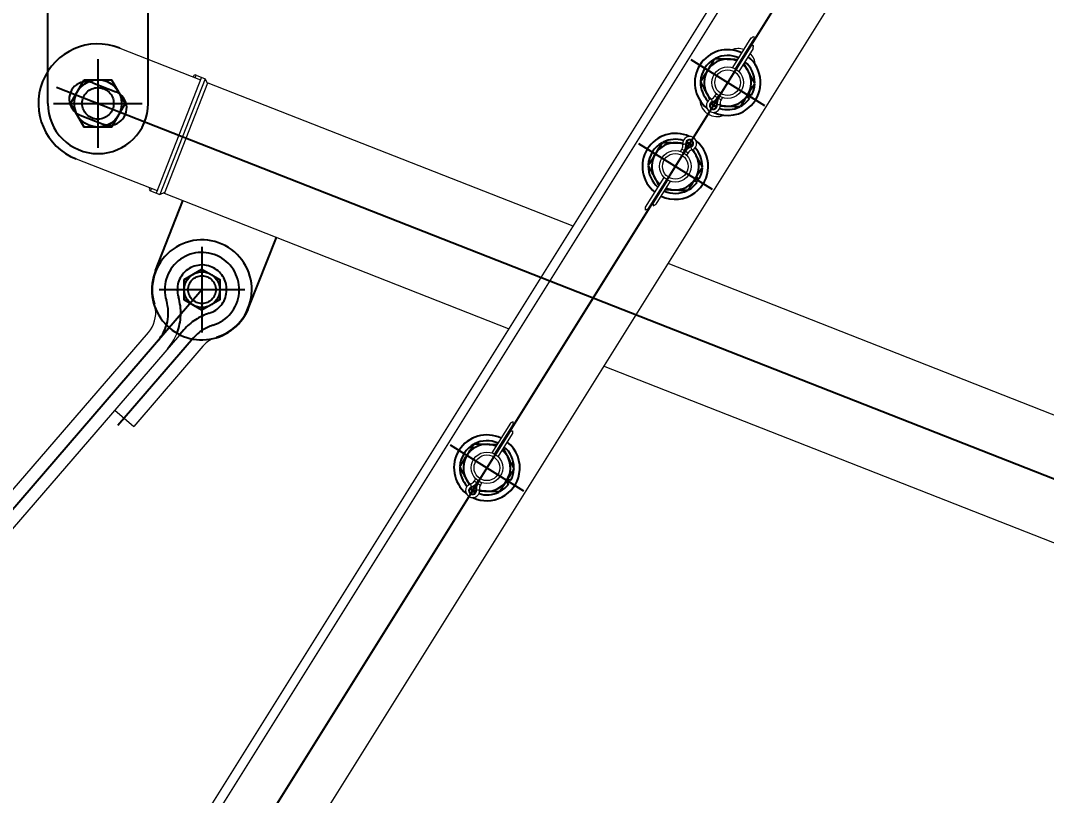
# Model space of a CAD drawing. Header units: millimetres. Extents: x -37020 to 35906, y -101 to 52234.
# Drawn here: x -37.295 to -36.776, y 251.171 to 251.563 of the extents above; entities that cross this region are included whole.
import ezdxf

# ---------------------------------------------------------------- set-up
doc = ezdxf.new("R2010")
doc.units = ezdxf.units.MM
doc.header["$PDMODE"] = 35
doc.header["$PDSIZE"] = 1
doc.linetypes.add('CENTER', pattern=[50.800000000000004, 31.75, -6.35, 6.35, -6.35])
doc.linetypes.add('HIDDEN', pattern=[9.524999999999999, 6.35, -3.175])
for name, color, linetype in [('Catenaria', 2, 'Continuous'), ('GE-Cotas', 1, 'Continuous'), ('Layer1', 1, 'Continuous')]:
    doc.layers.add(name, color=color, linetype=linetype)
doc.styles.add('Romans', font='romans.shx', dxfattribs={"width": 0.8})
doc.dimstyles.new('COTAS GENERAL', dxfattribs={"dimscale": 0.1, "dimtxt": 2.5, "dimasz": 2.5, "dimexe": 1, "dimexo": 1, "dimgap": 1.25, "dimtad": 1, "dimzin": 1, "dimdsep": 46, "dimtxsty": 'Romans', "dimcen": 1, "dimclrd": 2, "dimclre": 1, "dimclrt": 3, "dimaunit": 1, "dimadec": 3, "dimazin": 0, "dimtfac": 1, "dimtix": 1, "dimtmove": 0, "dimatfit": 0, "dimfxl": 1, "dimtolj": 1, "dimarcsym": 0})

# ---------------------------------------------------------------- blocks, each defined once
blk = doc.blocks.new('*D358')
at = {"layer": 'Defpoints', "color": 0, "transparency": 16777216}
for p in [(-34.5311362467417, 253.1148767696768), (-34.99814857321954, 253.0263477594531), (-37.06261566739906, 245.34129815975)]:
    blk.add_point(p, dxfattribs=at)
at = {"layer": 'GE-Cotas', "color": 1, "lineweight": -2, "transparency": 16777216}
for p, q in [((-34.79814857321954, 253.0263477594531), (-34.73113624674171, 253.1148767696768)), ((-34.73113624674171, 253.1148767696768), (-33.9966124372179, 253.1148767696768)), ((-34.94814857321954, 253.0263477594531), (-34.79814857321954, 253.0263477594531))]:
    blk.add_line(p, q, dxfattribs=at)
at = {"layer": 'GE-Cotas', "color": 3, "linetype": 'Continuous', "transparency": 16777216, "insert": (-34.2326243419798, 253.2398767696768), "char_height": 0.125, "attachment_point": 5, "style": 'Romans'}
blk.add_mtext('\\A1;+7685', dxfattribs=at)
blk = doc.blocks.new('*D359')
at = {"layer": 'Defpoints', "color": 0, "transparency": 16777216}
for p in [(-34.46475777872951, 253.3557098352121), (-34.93870231583992, 253.2619182775199), (-37.06261566739906, 245.34129815975)]:
    blk.add_point(p, dxfattribs=at)
at = {"layer": 'GE-Cotas', "color": 1, "lineweight": -2, "transparency": 16777216}
for p, q in [((-34.73870231583992, 253.2619182775199), (-34.66475777872952, 253.3557098352121)), ((-34.66475777872952, 253.3557098352121), (-33.95940063587238, 253.3557098352121)), ((-34.88870231583992, 253.2619182775199), (-34.73870231583992, 253.2619182775199))]:
    blk.add_line(p, q, dxfattribs=at)
at = {"layer": 'GE-Cotas', "color": 3, "linetype": 'Continuous', "transparency": 16777216, "insert": (-34.18082920730095, 253.4807098352121), "char_height": 0.125, "attachment_point": 5, "style": 'Romans'}
blk.add_mtext('\\A1;+7921', dxfattribs=at)
blk = doc.blocks.new('*D360')
at = {"layer": 'Defpoints', "color": 0, "transparency": 16777216}
for p in [(-34.50369952900353, 251.6369037061344), (-35.16928451897255, 251.6090691595928), (-37.06261566739906, 245.34129815975)]:
    blk.add_point(p, dxfattribs=at)
at = {"layer": 'GE-Cotas', "color": 1, "lineweight": -2, "transparency": 16777216}
for p, q in [((-34.90369952900354, 251.6090691595928), (-34.70369952900354, 251.6369037061344)), ((-34.70369952900354, 251.6369037061344), (-33.96917571947973, 251.6369037061344)), ((-35.11928451897255, 251.6090691595928), (-34.90369952900354, 251.6090691595928))]:
    blk.add_line(p, q, dxfattribs=at)
at = {"layer": 'GE-Cotas', "color": 3, "linetype": 'Continuous', "transparency": 16777216, "insert": (-34.20518762424163, 251.7619037061344), "char_height": 0.125, "attachment_point": 5, "style": 'Romans'}
blk.add_mtext('\\A1;+6268', dxfattribs=at)
blk = doc.blocks.new('*D362')
at = {"layer": 'Defpoints', "color": 0, "transparency": 16777216}
for p in [(-34.24453983195107, 254.1249256218012), (-34.71506167523904, 253.9449280346917), (-37.06261566739906, 245.34129815975)]:
    blk.add_point(p, dxfattribs=at)
at = {"layer": 'GE-Cotas', "color": 1, "lineweight": -2, "transparency": 16777216}
for p, q in [((-34.51506167523904, 253.9449280346917), (-34.44453983195108, 254.1249256218012)), ((-34.44453983195108, 254.1249256218012), (-33.70584935576059, 254.1249256218012)), ((-34.66506167523904, 253.9449280346917), (-34.51506167523904, 253.9449280346917))]:
    blk.add_line(p, q, dxfattribs=at)
at = {"layer": 'GE-Cotas', "color": 3, "linetype": 'Continuous', "transparency": 16777216, "insert": (-33.94394459385583, 254.2499256218012), "char_height": 0.125, "attachment_point": 5, "style": 'Romans'}
blk.add_mtext('\\A1;+8604', dxfattribs=at)
blk = doc.blocks.new('p in 2200')
at = {"layer": 'Layer1', "linetype": 'Continuous', "lineweight": 15}
for p, q in [((-30.68605000017834, 250.2295369541925), (-31.10998541156488, 249.5510984772677)), ((-30.68202177175255, 250.2270198377068), (-31.10595718313908, 249.5485813607815)), ((-30.64296915820415, 250.2026170563886), (-31.06690456959069, 249.5241785794633)), ((-30.78692972447908, 250.0187485078108), (-30.77752911661293, 250.0337926251727)), ((-30.78555591107471, 250.0181361727018), (-30.7760482910283, 250.0333515453512)), ((-30.7852476237079, 250.0179531096391), (-30.77596988401848, 250.0328005968153)), ((-31.09726035967907, 250.0286756558107), (-31.05630716638899, 250.0125872761741)), ((-30.78524423070013, 250.0179509894524), (-30.77808617236298, 250.0294062773696)), ((-30.78494455042284, 250.0177541521675), (-30.77755660383247, 250.0295773381945)), ((-30.77651102060128, 250.0284397250057), (-30.78379194711471, 250.0167878069028)), ((-31.05581354564976, 250.0138437946043), (-31.07884918013025, 249.9552062678481)), ((-31.05395203686413, 250.0131125046209), (-31.07698767134417, 249.9544749778647)), ((-31.0599022082136, 250.0143756201787), (-31.06003018396069, 250.0140498561409)), ((-31.05909942956788, 250.0136842111492), (-31.05860580882864, 250.0149407295798)), ((-31.05860580882864, 250.0149407295798), (-31.05395203686413, 250.0131125046209)), ((-31.05395203686413, 250.0131125046209), (-31.05282181806143, 250.0105197058515)), ((-31.07463254181931, 249.9550002063115), (-31.05258414881683, 250.0111246962069)), ((-31.05258414881683, 250.0111246962069), (-30.86787201494218, 249.9385609058263)), ((-30.79591988472595, 250.0043612439458), (-30.79517860901416, 250.0055475330632)), ((-30.79591988472595, 250.0043612439458), (-30.7946566763697, 250.0035719037591)), ((-30.7946566763697, 250.0035719037591), (-30.79402600570603, 250.0045811877985)), ((-30.7946566763697, 250.0035719037591), (-30.7943526925481, 250.0033819535851)), ((-30.7943526925481, 250.0033819535851), (-30.79372633332542, 250.0043843378766)), ((-30.79434929953987, 250.0033798333984), (-30.79372294031765, 250.0043822176899)), ((-30.79404531571782, 250.0031898832248), (-30.79434929953987, 250.0033798333984)), ((-30.79404531571782, 250.0031898832248), (-30.79341464505416, 250.0041991672642)), ((-30.79278210736157, 250.0024005430377), (-30.79404531571782, 250.0031898832248)), ((-30.79204083164979, 250.0035868321547), (-30.79278210736157, 250.0024005430377)), ((-30.81342569005966, 249.9763460992121), (-30.81268441434787, 249.9775323883291)), ((-30.81142120599162, 249.9767430481424), (-30.81268441434787, 249.9775323883291)), ((-30.81142120599162, 249.9767430481424), (-30.81205187665529, 249.9757337641026)), ((-30.81111722216957, 249.9765530979684), (-30.81174358534037, 249.9755507073587)), ((-30.8111138291618, 249.9765509777817), (-30.81174019233214, 249.9755485871719)), ((-30.81080984533975, 249.9763610276081), (-30.81144051600342, 249.9753517435683)), ((-30.81111722216957, 249.9765530979684), (-30.81142120599162, 249.9767430481424)), ((-30.8111138291618, 249.9765509777817), (-30.81080984533975, 249.9763610276081)), ((-30.81080984533975, 249.9763610276081), (-30.8095466369835, 249.975571687421)), ((-30.8095466369835, 249.975571687421), (-30.81028791269529, 249.9743853983041)), ((-31.11930875268155, 249.9725511659157), (-31.07835555939101, 249.9564627862787)), ((-30.83107518246089, 249.9481010071022), (-30.82167457459474, 249.963145124464)), ((-30.82052197128661, 249.9621787791998), (-30.83002959528159, 249.9469634002316)), ((-30.82022229495789, 249.9619819355962), (-30.82950003069919, 249.9471344547382)), ((-30.82021890194966, 249.9619798154094), (-30.82737696028681, 249.9505245274922)), ((-30.81991061063474, 249.961796758665), (-30.82729855722511, 249.9499735726381)), ((-30.81853679723037, 249.961184423556), (-30.82581772769237, 249.9495324991348)), ((-31.08207857696317, 249.9579253662455), (-31.08220655271026, 249.9575996022081)), ((-31.08164144330914, 249.9563032028236), (-31.0811478225699, 249.9575597212538)), ((-31.08164144330914, 249.9563032028236), (-31.07698767134417, 249.9544749778647)), ((-31.07698767134417, 249.9544749778647), (-31.07439487257471, 249.9556051966669)), ((-30.90037589060768, 249.8865438312714), (-31.07463254181931, 249.9550002063115)), ((-30.8197762405328, 249.9196665775589), (-30.29180482497469, 249.7122540685809)), ((-31.30773607175189, 249.6237770366851), (-31.08267200704069, 249.8846794554947)), ((-31.06705693991654, 249.8833378605886), (-31.28982988870604, 249.6250913863723)), ((-31.05514941913253, 249.8776983390989), (-31.09017761305932, 249.837092387484)), ((-30.31385317818086, 249.6561295630517), (-30.8522801161983, 249.867649503004)), ((-31.09979401792117, 249.845387853567), (-31.09017761305932, 249.837092387484)), ((-30.89941054912407, 249.8387415602769), (-30.90881115698977, 249.8236974429146)), ((-30.9074373435854, 249.8230851078056), (-30.89792971959088, 249.8383004867732)), ((-30.90712905227048, 249.8229020510616), (-30.89785131652917, 249.8377495319196)), ((-30.9071256592627, 249.8228999308749), (-30.89996760092555, 249.8343552187921)), ((-30.90682598293353, 249.8227030872713), (-30.89943803634316, 249.8345262732987)), ((-30.9056733796254, 249.8217367420066), (-30.89839244916385, 249.8333886664281)), ((-30.9170600415253, 249.810496468167), (-30.91780131723709, 249.8093101790496)), ((-30.91653810888084, 249.8085208388629), (-30.91780131723709, 249.8093101790496)), ((-30.91653810888084, 249.8085208388629), (-30.91590743821718, 249.8095301229023)), ((-30.91623412505879, 249.8083308886889), (-30.915607761888, 249.8093332792987)), ((-30.91623073205056, 249.8083287685022), (-30.91560436888022, 249.8093311591124)), ((-30.91592674822897, 249.8081388183286), (-30.9152960775653, 249.809148102368)), ((-30.91623412505879, 249.8083308886889), (-30.91653810888084, 249.8085208388629)), ((-30.91623073205056, 249.8083287685022), (-30.91592674822897, 249.8081388183286)), ((-30.91592674822897, 249.8081388183286), (-30.91466353987272, 249.8073494781415)), ((-30.91466353987272, 249.8073494781415), (-30.91392226416093, 249.8085357672589))]:
    blk.add_line(p, q, dxfattribs=at)
at = {"layer": 'Layer1', "linetype": 'CENTER'}
for p, q in [((-31.09146988383765, 249.5278912779822), (-30.65310217414145, 250.2294262602258)), ((-31.10828455618031, 250.0230672777707), (-31.10828455618031, 249.9781595439558)), ((-30.80806838133032, 250.0227796771087), (-30.77090217877623, 249.9995556562057)), ((-31.12918359726456, 250.0088235400244), (-29.37228456407121, 249.3186307255582)), ((-31.13073842308751, 250.000613410863), (-31.08583068927265, 250.000613410863)), ((-30.83456434454212, 249.9803772723007), (-30.79739814198803, 249.9571532513978)), ((-31.05561324630281, 249.9279741821105), (-31.05561324630281, 249.8846765741591)), ((-31.31688864944391, 249.6034454637324), (-31.05561324630281, 249.9063253781346)), ((-31.07726205027876, 249.9063253781346), (-31.03396444232732, 249.9063253781346)), ((-31.05995762159938, 249.881846072099), (-31.09824738843673, 249.83745918769)), ((-30.92994981210387, 249.8277286149928), (-30.89278360955024, 249.8045045940898))]:
    blk.add_line(p, q, dxfattribs=at)
at = {"layer": 'Layer1'}
for p, q in [((-31.1336845561803, 250.0168572558514), (-31.1336845561803, 250.0585131476855)), ((-31.08288455618032, 250.0230281503127), (-31.08288455618032, 250.0585131476855)), ((-30.77987964351342, 250.0040598719338), (-30.77846979078441, 250.0030166288106)), ((-30.77888599846193, 250.0056500364194), (-30.77733030689279, 250.0048401842277)), ((-30.79677457872305, 249.9995023504461), (-30.79509854936106, 249.9994438311209)), ((-30.806375609094, 249.9616574633351), (-30.80496575241642, 249.9606142265302)), ((-30.80538196404251, 249.9632476278202), (-30.80382626852526, 249.9624377819473)), ((-31.07910814988719, 249.9159850626824), (-31.06523192245032, 249.951307191895)), ((-31.03182582672508, 249.8974102971015), (-31.01794959928822, 249.932732426314)), ((-30.90176107602412, 249.809008807038), (-30.90035121934699, 249.8079655702331)), ((-30.90076743097262, 249.8105989715231), (-30.89921173545537, 249.8097891256498))]:
    blk.add_line(p, q, dxfattribs=at)
at = {"layer": 'Layer1', "linetype": 'HIDDEN'}
for p, q in [((-31.08288455618032, 250.000613410863), (-31.08288455618032, 250.0230281503127)), ((-31.1336845561803, 250.000613410863), (-31.1336845561803, 250.0168572558514)), ((-31.11090238485332, 250.0110427911436), (-31.0992679517006, 250.0064722369966)), ((-31.11730116065957, 249.9947545847299), (-31.10566672750684, 249.9901840305824)), ((-31.06476582399483, 249.8859938051819), (-31.06687127084325, 249.8835530949059))]:
    blk.add_line(p, q, dxfattribs=at)
at = {"layer": 'Layer1', "linetype": 'Continuous', "lineweight": 15, "flags": 128}
for points in [[(-30.77752911661293, 250.0337926251727), (-30.77747258843038, 250.033822807607), (-30.77730495765019, 250.0339123090843), (-30.77703201450214, 250.0340580355705), (-30.7766631740331, 250.0342549761417), (-30.77621118864664, 250.0344963044936)], [(-30.77621118864664, 250.0344963044936), (-30.77616067225773, 250.0341413241781), (-30.77610597369659, 250.033756934582), (-30.7760482910283, 250.0333515453512)], [(-30.7760482910283, 250.0333515453512), (-30.77603677504595, 250.0332706560584), (-30.77602522428771, 250.0331894814676), (-30.77601398964481, 250.0331105602304), (-30.77600343305704, 250.0330363324724), (-30.77599386748926, 250.032969137434), (-30.7759855995626, 250.0329110468242), (-30.77597888848896, 250.0328638743021), (-30.77597394132255, 250.032829084656), (-30.77597090664204, 250.0328077722811), (-30.77596988401848, 250.0328005968153)], [(-30.77755660383247, 250.0295773381945), (-30.77763436281776, 250.029552216522), (-30.77771237767939, 250.0295270263132), (-30.77778824445733, 250.0295025145128), (-30.77785957973111, 250.0294794760407), (-30.77792417539678, 250.0294586045133), (-30.77798001131151, 250.0294405704294), (-30.77802535163465, 250.02942592323), (-30.77805878116015, 250.0294151315729), (-30.77807926691213, 250.0294085163959), (-30.77808617236298, 250.0294062773696)], [(-30.77645629941145, 250.0299327435259), (-30.77679749853252, 250.0298225342276), (-30.77716696388444, 250.0297031916611), (-30.77755660383247, 250.0295773381945)], [(-30.77651102060128, 250.0284397250057), (-30.77650867313315, 250.028503763308), (-30.77650171423585, 250.0286936637203), (-30.77649037706243, 250.0290028773338), (-30.77647506654495, 250.0294207103652), (-30.77645629941145, 250.0299327435259)], [(-30.7977709922182, 250.0029339869934), (-30.7977388771904, 250.0028306848658), (-30.79764630671281, 250.0025328363813), (-30.79750409271475, 250.0020752938162), (-30.79732886941002, 250.001511570927)], [(-30.79732886941002, 250.001511570927), (-30.797309313781, 250.001448658511), (-30.79728986401216, 250.0013860933823), (-30.79727146968054, 250.0013269112883), (-30.79725501874674, 250.0012739864773), (-30.79724131384802, 250.0012298938863), (-30.79723102016379, 250.0011967711357), (-30.79722463855279, 250.0011762314607), (-30.79722247395677, 250.0011692736816)], [(-30.79472571827301, 249.9998849415633), (-30.79479083620191, 249.9998749390583), (-30.79485559558481, 249.9998649936474), (-30.79491685164231, 249.9998555826405), (-30.79497163176239, 249.9998471679323), (-30.79501726975269, 249.9998401568937), (-30.79505155273756, 249.9998348887379), (-30.79507281118941, 249.999831620491), (-30.79508001369669, 249.999830515927)], [(-30.79325344529917, 250.0001111103774), (-30.79336037093782, 250.0000946905015), (-30.79366865560888, 250.0000473241139), (-30.79414223465602, 249.9999745717496), (-30.79472571827301, 249.9998849415633)], [(-30.81074080343643, 249.9800479898035), (-30.81132429100199, 249.979958353299), (-30.81179787004913, 249.9798856009347), (-30.81210615077163, 249.9798382408657), (-30.81221308035884, 249.9798218146711)], [(-30.81038650801275, 249.9801024154399), (-30.81039371052003, 249.9801013108763), (-30.81041496897188, 249.9800980426289), (-30.81044924800864, 249.9800927807914), (-30.81049488994751, 249.9800857634345), (-30.81054966611902, 249.9800773550446), (-30.81061092612509, 249.9800679377194), (-30.81067568550799, 249.9800579923085), (-30.81074080343643, 249.9800479898035)], [(-30.80824404775268, 249.9787636576857), (-30.80824188315665, 249.9787566999061), (-30.80823550154611, 249.9787361602311), (-30.80822520391331, 249.9787030437992), (-30.80821150296316, 249.9786589448895), (-30.80819504808079, 249.9786060263973), (-30.80817665769729, 249.978546837985), (-30.80815720792845, 249.9784842728559), (-30.80813765229942, 249.9784213604398)], [(-30.80813765229942, 249.9784213604398), (-30.80796243294327, 249.9778576312324), (-30.80782021894521, 249.9774000886673), (-30.80772764451905, 249.9771022465011), (-30.80769553343936, 249.9769989380552)], [(-30.82737696028681, 249.9505245274922), (-30.82737594161136, 249.9505173457082), (-30.82737290693041, 249.9504960333333), (-30.82736795581633, 249.9504612500054), (-30.82736124474269, 249.9504140774834), (-30.82735297681603, 249.9503559868735), (-30.82734341519637, 249.9502887855164), (-30.82733285466048, 249.9502145640772), (-30.8273216239657, 249.9501356365213), (-30.82731006925934, 249.9500544682496), (-30.82729855722511, 249.9499735726381)], [(-30.82729855722511, 249.9499735726381), (-30.8272408706087, 249.9495681897256), (-30.82718617204711, 249.9491838001295), (-30.82713565565865, 249.9488288198145)], [(-30.82713565565865, 249.9488288198145), (-30.82668367027173, 249.9490701481659), (-30.82631483217193, 249.9492670814315), (-30.8260418866551, 249.9494128152232), (-30.82587425587491, 249.9495023167005), (-30.82581772769237, 249.9495324991348)], [(-30.83112990365072, 249.9466079885819), (-30.83111113651722, 249.9471200217426), (-30.83109582047183, 249.9475378601055), (-30.83108448882632, 249.9478470683875), (-30.83107752992902, 249.9480369687999), (-30.83107518246089, 249.9481010071022)], [(-30.83002959528159, 249.9469634002316), (-30.83041923917773, 249.9468375404471), (-30.83078870452965, 249.9467181978802), (-30.83112990365072, 249.9466079885819)], [(-30.82950003069919, 249.9471344547382), (-30.82950693220147, 249.9471322220306), (-30.82952741795344, 249.9471256068532), (-30.82956085142752, 249.9471148088778), (-30.8296061917502, 249.9471001616784), (-30.82966202766539, 249.9470821275945), (-30.82972661938294, 249.9470612623854), (-30.82979795860484, 249.947038217595), (-30.82987381748654, 249.9470137184316), (-30.82995184024395, 249.9469885155858), (-30.83002959528159, 249.9469634002316)], [(-30.89943803634316, 249.8345262732987), (-30.89904839244701, 249.8346521330832), (-30.89867892709509, 249.8347714756501), (-30.89833772797402, 249.8348816849484)], [(-30.89809262115733, 249.8394452395973), (-30.89854460654425, 249.8392039112454), (-30.89891344306471, 249.839006976993), (-30.89918639016088, 249.8388612441881), (-30.89935402094108, 249.8387717427113), (-30.89941054912407, 249.8387415602769)], [(-30.89833772797402, 249.8348816849484), (-30.89835649510752, 249.8343696517872), (-30.89837180957312, 249.8339518124376), (-30.89838314279842, 249.8336426051428), (-30.89839010169572, 249.8334527047304), (-30.89839244916385, 249.8333886664281)], [(-30.89792971959088, 249.8383004867732), (-30.89798740620728, 249.8387058696858), (-30.89804210476888, 249.8390902592818), (-30.89809262115733, 249.8394452395973)], [(-30.89785131652917, 249.8377495319196), (-30.89785233520462, 249.8377567137036), (-30.89785536988558, 249.8377780260784), (-30.89786032099965, 249.8378128094064), (-30.89786703207329, 249.8378599819284), (-30.89787529999995, 249.8379180725383), (-30.89788486161962, 249.8379852738949), (-30.8978954221555, 249.8380594953341), (-30.8979066567984, 249.8381384165718), (-30.89791820755664, 249.8382195911622), (-30.89792971959088, 249.8383004867732)], [(-30.89996760092555, 249.8343552187921), (-30.89996069942327, 249.8343574514997), (-30.8999402136713, 249.8343640666767), (-30.89990678019723, 249.8343748646521), (-30.89986143987454, 249.8343895118519), (-30.89980560395935, 249.8344075459358), (-30.8997410122418, 249.8344284111449), (-30.8996696730199, 249.8344514559353), (-30.89959381019008, 249.8344759614174), (-30.89951579138079, 249.834501157944), (-30.89943803634316, 249.8345262732987)], [(-30.91921030192071, 249.8064605060312), (-30.91938552127732, 249.8070242352382), (-30.91952773527538, 249.8074817778038), (-30.91962030970154, 249.8077796199695), (-30.91965242078123, 249.8078829284159)], [(-30.91910390646746, 249.8061182087854), (-30.91910607106348, 249.8061251665649), (-30.91911245267448, 249.8061457062399), (-30.91912275030683, 249.8061788226719), (-30.91913645125743, 249.8062229215811), (-30.9191529061398, 249.8062758400738), (-30.91917129652285, 249.806335028486), (-30.91919074629169, 249.8063975936152), (-30.91921030192071, 249.8064605060312)], [(-30.91696144620738, 249.8047794510312), (-30.9169542437001, 249.8047805555948), (-30.91693298524871, 249.8047838238417), (-30.9168987062115, 249.8047890856792), (-30.91685306427308, 249.8047961030361), (-30.91679828810157, 249.804804511426), (-30.9167370280955, 249.8048139287511), (-30.9166722687126, 249.8048238741621), (-30.91660715078416, 249.8048338766671)], [(-30.91660715078416, 249.8048338766671), (-30.9160236632186, 249.804923513172), (-30.91555008417146, 249.8049962655363), (-30.91524180344851, 249.8050436256053), (-30.91513487386175, 249.8050600517999)]]:
    blk.add_lwpolyline(points, dxfattribs=at)
at = {"layer": 'Layer1'}
for points in [[(-31.11521276406285, 250.0126134189649), (-31.10135634822183, 250.0126134188776), (-31.09442814037703, 250.0006134107102), (-31.10135634837326, 249.9886134026305), (-31.11521276421382, 249.9886134027178), (-31.12214097205862, 250.0006134108848)], [(-31.06461324630283, 249.9115215305573), (-31.05561324630281, 249.9167176829801), (-31.0466132463028, 249.9115215305573), (-31.0466132463028, 249.9011292257119), (-31.05561324630281, 249.8959330732891), (-31.06461324630283, 249.9011292257119)]]:
    blk.add_lwpolyline(points, close=True, dxfattribs=at)
at = {"layer": 'Layer1', "flags": 128}
for points in [[(-30.79643020889336, 250.0014889319918), (-30.79579799781897, 250.0010652065875), (-30.7951400128548, 250.0006827280294)], [(-30.7970226757464, 249.9997235339669), (-30.79808456661141, 250.0004984252587), (-30.79810568323666, 250.0005154860387)], [(-30.79528046067281, 249.998750091046), (-30.79626047874382, 249.9992564501199), (-30.79640022486348, 249.9993370258739)], [(-30.81018606103709, 249.9811828403212), (-30.81016147393831, 249.9811713334593), (-30.80905341752151, 249.9805883583749)], [(-30.8103265088551, 249.9792502033374), (-30.8096685278386, 249.978867718461), (-30.80903631281609, 249.978443999375)], [(-30.80838397606141, 249.9801697286429), (-30.80824556263934, 249.9800763065282), (-30.80736083847279, 249.9794174453286)], [(-30.91998711574735, 249.8054644211424), (-30.91996599517398, 249.8054473666807), (-30.9189562806767, 249.8047070116267)], [(-30.91831164140405, 249.8064378670956), (-30.91767942638154, 249.80601414801), (-30.91702144536549, 249.8056316631332)], [(-30.91828655494584, 249.8042888368236), (-30.91814191125451, 249.8042053852236), (-30.9171618931835, 249.8036990261498)]]:
    blk.add_lwpolyline(points, dxfattribs=at)
at = {"layer": 'Layer1', "linetype": 'Continuous', "lineweight": 15}
for centre, radius in [((-30.7894852800535, 250.0111676666574), 0.007999999999999998), ((-30.7894852800535, 250.0111676666574), 0.006500000000000113), ((-30.8159812432653, 249.9687652618495), 0.007999999999999998), ((-30.8159812432653, 249.9687652618495), 0.006500000000000056), ((-30.91136671082705, 249.8161166045411), 0.007999999999999998), ((-30.91136671082705, 249.8161166045411), 0.006500000000000056)]:
    blk.add_circle(centre, radius, dxfattribs=at)
at = {"layer": 'Layer1'}
for centre, radius in [((-31.10828455618031, 250.000613410863), 0.01200000812360569), ((-31.05561324630281, 249.9063253781346), 0.00899999999999995)]:
    blk.add_circle(centre, radius, dxfattribs=at)
at = {"layer": 'Layer1', "linetype": 'HIDDEN'}
for centre, radius in [((-31.10828455618031, 250.000613410863), 0.008), ((-31.10828455618031, 250.000613410863), 0.008), ((-31.05561324630281, 249.9063253781346), 0.007)]:
    blk.add_circle(centre, radius, dxfattribs=at)
at = {"layer": 'Layer1'}
for centre, radius, start, end in [((-31.10828455618031, 250.000613410863), 0.0301500000000002, 68.55271801629145, 248.5527180162914), ((-30.7894852800535, 250.0111676666574), 0.0166624, 64.37460304390062, 231.0124514809064), ((-30.7894852800535, 250.0111676666574), 0.01370329999999999, 119.0287273053028, 177.4600682381818), ((-30.7894852800535, 250.0111676666574), 0.01191260000000003, 87.99999999631915, 147.9999999873723), ((-30.7894852800535, 250.0111676666574), 0.01370329999999999, 65.75884986324002, 116.502425524196), ((-30.7894852800535, 250.0111676666574), 0.01191260000000003, 66.93406529905026, 87.99999999631915), ((-30.7894852800535, 250.0111676666574), 0.0166624, 315.7643878232868, 51.62539695794121), ((-30.7894852800535, 250.0111676666574), 0.01191259999999997, 147.9999999873723, 207.9999999923684), ((-30.7894852800535, 250.0111676666574), 0.01191260000000003, 27.99999999236845, 49.06593469625791), ((-30.7894852800535, 250.0111676666574), 0.01370330000000002, 359.5776875473278, 50.24115012861587), ((-30.7894852800535, 250.0111676666574), 0.01191260000000011, 327.9999999873723, 27.99999999236845), ((-31.11410177275667, 250.0028986879369), 0.00875, 99.97289104678123, 232.1881049712176), ((-30.7894852800535, 250.0111676666574), 0.01370329999999999, 178.93082655686, 223.2437310669124), ((-30.7894852800535, 250.0111676666574), 0.0137033000000001, 332.4999999919048, 356.8653163453709), ((-31.10246733960395, 249.9983281337895), 0.00875, 279.9728910467812, 52.14062671148874), ((-30.7894852800535, 250.0111676666574), 0.01191259999999997, 207.9999999923684, 224.2902274302104), ((-30.7894852800535, 250.0111676666574), 0.01191260000000011, 267.9999999963192, 327.9999999873723), ((-30.7894852800535, 250.0111676666574), 0.01370330000000003, 299.4861791779561, 323.5000000061342), ((-30.7894852800535, 250.0111676666574), 0.01666240000000001, 244.9875485292248, 315.7643878232868), ((-30.7894852800535, 250.0111676666574), 0.01370330000000003, 252.7562689081029, 296.2878240365774), ((-30.7894852800535, 250.0111676666574), 0.01191260000000003, 251.7097725906731, 267.9999999963192), ((-30.8159812432653, 249.9687652618495), 0.0166624, 64.98754852922477, 231.6253969579412), ((-30.8159812432653, 249.9687652618495), 0.01370330000000002, 119.0287273053028, 177.4600682381818), ((-30.8159812432653, 249.9687652618495), 0.01191259999999997, 87.99999999631915, 147.9999999873723), ((-30.8159812432653, 249.9687652618495), 0.0137033, 72.75626890810292, 116.502425524196), ((-30.8159812432653, 249.9687652618495), 0.01191259999999998, 71.70977259067314, 87.99999999631915), ((-30.8159812432653, 249.9687652618495), 0.01666240000000007, 306.5963314337461, 51.01245148089688), ((-30.8159812432653, 249.9687652618495), 0.01191259999999997, 147.9999999873723, 207.9999999923684), ((-30.8159812432653, 249.9687652618495), 0.01191260000000002, 27.99999999236845, 44.29022743021036), ((-30.8159812432653, 249.9687652618495), 0.01370330000000005, 359.5776875473278, 43.24373106691244), ((-30.8159812432653, 249.9687652618495), 0.01191260000000011, 327.9999999873723, 27.99999999236845), ((-30.8159812432653, 249.9687652618495), 0.0137033, 178.93082655686, 230.2411501286159), ((-30.8159812432653, 249.9687652618495), 0.01370330000000006, 332.4999999919048, 356.8653163453709), ((-30.8159812432653, 249.9687652618495), 0.01191259999999999, 207.9999999923684, 229.0659346962579), ((-30.8159812432653, 249.9687652618495), 0.01191260000000011, 267.9999999963192, 327.9999999873723), ((-30.8159812432653, 249.9687652618495), 0.01370330000000008, 299.4861791779561, 323.5000000061342), ((-30.8159812432653, 249.9687652618495), 0.01666240000000007, 244.3746030439006, 306.5963314337461), ((-30.8159812432653, 249.9687652618495), 0.01370330000000004, 245.75884986324, 296.2878240365774), ((-30.8159812432653, 249.9687652618495), 0.01191260000000003, 246.9340652990502, 267.9999999963192), ((-31.05561324630281, 249.9063253781346), 0.02540314941104824, 157.6504968574669, 339.4549391673429), ((-30.91136671082705, 249.8161166045411), 0.0166624, 64.37460304390062, 231.0124514809064), ((-30.91136671082705, 249.8161166045411), 0.0137033, 65.75884986324002, 117.0691734384819), ((-30.91136671082705, 249.8161166045411), 0.01370330000000002, 118.5399317752645, 176.9712726937778), ((-30.91136671082705, 249.8161166045411), 0.01191259999999997, 87.99999999631915, 147.9999999873723), ((-30.91136671082705, 249.8161166045411), 0.01191259999999999, 66.93406529905026, 87.99999999631915), ((-30.91136671082705, 249.8161166045411), 0.01191260000000003, 27.99999999236845, 49.06593469625791), ((-30.91136671082705, 249.8161166045411), 0.01370330000000004, 359.7121759508009, 50.24115012861587), ((-30.91136671082705, 249.8161166045411), 0.01666240000000007, 349.4036685758901, 51.62539695794121), ((-30.91136671082705, 249.8161166045411), 0.01191259999999997, 147.9999999873723, 207.9999999923684), ((-30.91136671082705, 249.8161166045411), 0.01191260000000011, 327.9999999873723, 27.99999999236845), ((-30.91136671082705, 249.8161166045411), 0.0137033, 179.4975744763275, 223.2437310669124), ((-30.91136671082705, 249.8161166045411), 0.01370330000000008, 332.4999999919048, 356.5138208163528), ((-30.91136671082705, 249.8161166045411), 0.01191259999999998, 207.9999999923684, 224.2902274302104), ((-30.91136671082705, 249.8161166045411), 0.01666240000000007, 244.9875485292248, 349.4036685758901), ((-30.91136671082705, 249.8161166045411), 0.01191260000000011, 267.9999999963192, 327.9999999873723), ((-30.91136671082705, 249.8161166045411), 0.01370330000000005, 252.7562689081029, 296.4223124350677), ((-30.91136671082705, 249.8161166045411), 0.01191260000000002, 251.7097725906731, 267.9999999963192), ((-30.91136671082705, 249.8161166045411), 0.01370330000000006, 299.1346836508345, 323.5000000061342)]:
    blk.add_arc(centre, radius, start, end, dxfattribs=at)
at = {"layer": 'Layer1', "linetype": 'Continuous', "lineweight": 15}
for centre, radius, start, end in [((-30.78418608741123, 250.0196481476187), 0.008749999999999987, 70.20608331776155, 112.720862023291), ((-30.78418608741123, 250.0196481476187), 0.008750000000000084, 3.279137984328701, 45.79391668172844), ((-31.05897145382079, 250.0140099751866), 0.001000000000000227, 68.55271801641325, 158.5527180164877), ((-30.79478447269577, 250.0026871856957), 0.008750000000000062, 183.2791379843287, 292.720862023291), ((-30.79672768663778, 249.9995773933269), 0.003514999999999992, 147.9999999873809, 8.733624286471269), ((-30.79672768663778, 249.9995773933269), 0.003514999999999924, 107.2663757187245, 147.9999999873809), ((-30.79672768663778, 249.9995773933269), 0.002025451612903251, 107.2663757092848, 8.733624287907872), ((-30.79672768663778, 249.9995773933269), 0.001667000000000069, 107.2663757108928, 8.733624276195872), ((-30.79876772490326, 250.006140765855), 0.003358108108108208, 287.2663757171391, 327.9999999895923), ((-30.79876772490326, 250.006140765855), 0.004847656495205001, 287.2663757167207, 327.9999999869161), ((-30.79876772490326, 250.006140765855), 0.005206108108108196, 287.2663757156939, 327.9999999862905), ((-30.78993427257211, 250.0006210122214), 0.005206108108108082, 147.9999999862905, 188.733624287031), ((-30.78993427257211, 250.0006210122214), 0.004847656495204886, 147.9999999869162, 188.7336242829386), ((-30.78993427257211, 250.0006210122214), 0.003358108108108139, 147.9999999895923, 188.7336242822381), ((-30.80873883668102, 249.9803555351795), 0.0035150000000001, 327.9999999873809, 188.7336242864713), ((-30.80873883668102, 249.9803555351795), 0.002025451612903257, 287.2663757092848, 188.7336242879079), ((-30.80873883668102, 249.9803555351795), 0.001667000000000065, 287.2663757108928, 188.7336242761959), ((-30.81553225074668, 249.979311916285), 0.003358108108108216, 327.9999999895923, 8.73362428223816), ((-30.81553225074668, 249.979311916285), 0.004847656495205001, 327.9999999869161, 8.733624282932258), ((-30.81553225074668, 249.979311916285), 0.005206108108108196, 327.9999999862905, 8.733624287030969), ((-30.80669879841508, 249.9737921626515), 0.005206108108108082, 107.2663757156938, 147.9999999862905), ((-30.80669879841508, 249.9737921626515), 0.004847656495204891, 107.2663757167207, 147.9999999869162), ((-30.80669879841508, 249.9737921626515), 0.003358108108108149, 107.2663757171392, 147.9999999895923), ((-30.80873883668102, 249.9803555351795), 0.0035150000000001, 287.2663757187245, 327.9999999873809), ((-31.08127579831745, 249.9572339572164), 0.001000000000000227, 158.5527180164877, 248.5527180164133), ((-31.09402996553882, 249.8944772500808), 0.015, 319.2177312959561, 9.696017019896326), ((-31.09402996553882, 249.8944772500808), 0.0277, 319.217731294854, 337.832241804619), ((-31.0437914606344, 249.8679005445133), 0.015, 114.5453462088836, 139.2177312959561), ((-30.92064915567681, 249.811089703739), 0.003358108108108216, 287.2663757171391, 327.9999999895923), ((-30.91860911741134, 249.804526331211), 0.0035150000000001, 107.2663757187245, 327.9999999873809), ((-30.91860911741134, 249.804526331211), 0.002025451612903257, 107.2663757092848, 8.733624287907872), ((-30.91860911741134, 249.804526331211), 0.001667000000000065, 107.2663757108928, 8.733624276195872), ((-30.92064915567681, 249.811089703739), 0.004847656495205001, 287.2663757167207, 327.9999999869161), ((-30.92064915567681, 249.811089703739), 0.005206108108108196, 287.2663757156939, 327.9999999862905), ((-30.91181570334567, 249.8055699501055), 0.005206108108108082, 147.9999999862905, 188.733624287031), ((-30.91181570334567, 249.8055699501055), 0.004847656495204891, 147.9999999869162, 188.7336242829386), ((-30.91860911741134, 249.804526331211), 0.0035150000000001, 327.9999999873809, 8.733624286471269), ((-30.91181570334567, 249.8055699501055), 0.003358108108108149, 147.9999999895923, 188.7336242822381)]:
    blk.add_arc(centre, radius, start, end, dxfattribs=at)
at = {"layer": 'Layer1', "linetype": 'HIDDEN'}
for centre, radius, start, end in [((-31.11410177275667, 250.0028986879369), 0.00875, 68.55275863495379, 98.56736697812013), ((-31.10246733960395, 249.9983281337895), 0.00875, 52.94480237331283, 68.55275863495379), ((-31.10828455618031, 250.000613410863), 0.02539999999999964, 180, 0), ((-31.11410177275667, 250.0028986879369), 0.00875, 232.912790974767, 248.5527586349537), ((-31.10246733960395, 249.9983281337895), 0.00875, 248.5527586349537, 279.9728910467812), ((-31.05561324630281, 249.9063253781346), 0.02520226927966771, 287.101039809315, 197.1403234137406), ((-31.05561324630281, 249.9063253781346), 0.01250226927966771, 287.1010398091559, 197.1403234141306), ((-31.09402996553882, 249.8944772500808), 0.0277, 338.4501244934625, 17.14032341403616), ((-31.0437914606344, 249.8679005445133), 0.0277, 107.1010398099121, 139.217731294854)]:
    blk.add_arc(centre, radius, start, end, dxfattribs=at)
at = {"layer": 'Layer1', "linetype": 'CENTER'}
for centre, radius, start, end in [((-31.05561324630281, 249.9063253781346), 0.01885226927966771, 287.1010398091205, 197.1403234147273), ((-31.09402996553882, 249.8944772500808), 0.02135, 319.2177312952412, 17.14032341379802), ((-31.0437914606344, 249.8679005445133), 0.02135, 107.1010398102138, 139.2177312952412)]:
    blk.add_arc(centre, radius, start, end, dxfattribs=at)
at = {"layer": 'Layer1'}
for points, knots in [([(-30.79594308757606, 250.0233130428919), (-30.79651005770558, 250.0224057010164), (-30.79766465576751, 250.020557957871), (-30.79892503004686, 250.0185409373925), (-30.79957112924541, 250.0175069625356), (-30.7995877398792, 250.0174803799641)], [0, 0, 0, 0, 0.4845467432276489, 0.9867481565336376, 1, 1, 1, 1]), ([(-30.79594308757606, 250.0233130428919), (-30.79536114683088, 250.0232927177867), (-30.79398420561466, 250.0232446261625), (-30.79168974313035, 250.0231645023623), (-30.78995027620959, 250.0231037677231), (-30.78906953209599, 250.0230730159592)], [0, 0, 0, 0, 0.2654440898675156, 0.6280723789204299, 1, 1, 1, 1]), ([(-30.78906953209599, 250.0230730159592), (-30.78891123804198, 250.0230674869362), (-30.78788032038966, 250.0230314782115), (-30.7862646442548, 250.0229750575931), (-30.78488212337908, 250.0229267773225), (-30.78433088092726, 250.0229075268826)], [0, 0, 0, 0, 0.09834511621755146, 0.6404897329239425, 1, 1, 1, 1]), ([(-30.7995877398792, 250.0174803799641), (-30.80009830314231, 250.0166633079452), (-30.80113788986029, 250.0149996214245), (-30.8023455944097, 250.0130668901338), (-30.80303307122932, 250.0119666972409), (-30.80323238428656, 250.0116477296737)], [0, 0, 0, 0, 0.4066346012741924, 0.827971695704868, 1, 1, 1, 1]), ([(-30.77896707501924, 250.0167603001528), (-30.77942125880855, 250.0176144973679), (-30.78018168224418, 250.019044648764), (-30.78090272386208, 250.0204007096936), (-30.78119310356288, 250.0209468259745)], [0, 0, 0, 0, 0.5972774755314879, 1, 1, 1, 1]), ([(-30.7757381726322, 250.0106876107857), (-30.77624045839576, 250.0116322935405), (-30.77726333265929, 250.0135560822432), (-30.77838003451944, 250.0156560550203), (-30.77895236043997, 250.0167326214791), (-30.77896707501924, 250.0167603001528)], [0, 0, 0, 0, 0.4845456451178576, 0.9867475968643943, 1, 1, 1, 1]), ([(-30.80323238428656, 250.0116477296737), (-30.80273007773422, 250.0107030576705), (-30.80170716017193, 250.0087792890513), (-30.80059067426356, 250.0066792009438), (-30.80001819837872, 250.0056027142436), (-30.80000348111008, 250.0055750398132)], [0, 0, 0, 0, 0.4845457048349071, 0.9867486480563333, 0.9999999999999999, 0.9999999999999999, 0.9999999999999999, 0.9999999999999999]), ([(-30.77938282493579, 250.0048549478583), (-30.77887225900923, 250.0056720241396), (-30.77783266958414, 250.0073357149926), (-30.77662496250861, 250.0092684503265), (-30.77593748568944, 250.0103686432185), (-30.7757381726322, 250.0106876107857)], [0, 0, 0, 0, 0.4066358400000673, 0.8279720548358726, 1, 1, 1, 1]), ([(-30.80000348111008, 250.0055750398132), (-30.79954733236019, 250.0047171600231), (-30.79900888838694, 250.0037045074559), (-30.79849823383967, 250.0027440768976), (-30.79842018592382, 250.0025972856792)], [0, 0, 0, 0, 0.8471610284889162, 1, 1, 1, 1]), ([(-30.79756726345323, 250.0009931670661), (-30.79747985938303, 250.0008287929913), (-30.79720791981282, 250.0003173772738), (-30.79694976203501, 249.999831834777), (-30.79677457872305, 249.9995023504461)], [0, 0, 0, 0, 0.3214099011453462, 1, 1, 1, 1]), ([(-30.7830274693427, 249.9990222975675), (-30.78246050188164, 249.9999296351725), (-30.78130590684742, 250.001777373473), (-30.78004553476723, 250.0037943904321), (-30.77939943557004, 250.0048283652868), (-30.77938282493579, 250.0048549478583)], [0, 0, 0, 0, 0.4845457201537119, 0.9867481302313191, 0.9999999999999999, 0.9999999999999999, 0.9999999999999999, 0.9999999999999999]), ([(-30.79328639020542, 249.9993805485119), (-30.79303492368791, 249.999371765532), (-30.79193581692317, 249.9993333769903), (-30.79078700065867, 249.9992932614468), (-30.78990102403287, 249.9992623240068)], [0, 0, 0, 0, 0.228791711133871, 0.9999999999999999, 0.9999999999999999, 0.9999999999999999, 0.9999999999999999]), ([(-30.78990102403287, 249.9992623240068), (-30.78974267699533, 249.999256793028), (-30.78871141181463, 249.9992207714767), (-30.78678765549404, 249.9991536164084), (-30.78466508657021, 249.9990794682235), (-30.78343142774958, 249.99903640011), (-30.7830274693427, 249.9990222975675)], [0, 0, 0, 0, 0.06692117312008992, 0.4358368599675056, 0.8152662314648846, 1, 1, 1, 1]), ([(-30.82243905315664, 249.9809106342932), (-30.82300602195193, 249.9800032945527), (-30.8241606185, 249.9781555538297), (-30.82542099167978, 249.9761385351107), (-30.82606709087787, 249.9751045602552), (-30.82608370151166, 249.9750779776841)], [0, 0, 0, 0, 0.4845462316911256, 0.9867481433824897, 0.9999999999999999, 0.9999999999999999, 0.9999999999999999, 0.9999999999999999]), ([(-30.82243905315664, 249.9809106342932), (-30.82185711105541, 249.9808903116959), (-30.82048016809568, 249.9808422260575), (-30.81818570598563, 249.98076210111), (-30.81644624046868, 249.9807013615795), (-30.81556549767657, 249.98067060736)], [0, 0, 0, 0, 0.2654445878323631, 0.6280728888584342, 1, 1, 1, 1]), ([(-30.81556549767657, 249.98067060736), (-30.81540727719795, 249.9806650808323), (-30.81437683748919, 249.9806290883111), (-30.81322329985898, 249.9805888158771), (-30.81228399303228, 249.9805560102554), (-30.81218013150402, 249.9805523828549)], [0, 0, 0, 0, 0.1389272451906537, 0.9047890106310372, 1, 1, 1, 1]), ([(-30.81037937415095, 249.9804895039269), (-30.81022194560484, 249.9804840046158), (-30.80964344698606, 249.9804637964389), (-30.80909276800804, 249.9804445693594), (-30.80869194693452, 249.9804305746024)], [0, 0, 0, 0, 0.2721329682366619, 0.9999999999999999, 0.9999999999999999, 0.9999999999999999, 0.9999999999999999]), ([(-30.8079046193032, 249.9789498352111), (-30.80799021972672, 249.9791108220256), (-30.80826033718432, 249.9796188259261), (-30.80851677467518, 249.9801011199288), (-30.80869194693452, 249.9804305746024)], [0, 0, 0, 0, 0.3169007451891957, 1, 1, 1, 1]), ([(-30.82608370151166, 249.9750779776841), (-30.82659426610627, 249.9742609035338), (-30.82763385417803, 249.9725972148467), (-30.82884155999028, 249.9706644815346), (-30.8295290368099, 249.9695642886417), (-30.82972834986714, 249.9692453210746)], [0, 0, 0, 0, 0.406635220637768, 0.8279718752705552, 1, 1, 1, 1]), ([(-30.80546304059982, 249.9743578915536), (-30.80591918500505, 249.975215773929), (-30.80645762328442, 249.9762284284852), (-30.8069682903577, 249.9771888503355), (-30.80704633973374, 249.9773356393693)], [0, 0, 0, 0, 0.847161917485957, 1, 1, 1, 1]), ([(-30.80223413821278, 249.9682852021869), (-30.80273643161564, 249.9692298823051), (-30.80375932090402, 249.9711536646355), (-30.80487592439687, 249.9732536894803), (-30.80544832467677, 249.9743302150013), (-30.80546304059982, 249.9743578915536)], [0, 0, 0, 0, 0.4845461552609157, 0.9867481214578119, 1, 1, 1, 1]), ([(-30.82972834986714, 249.9692453210746), (-30.82922604407742, 249.9683006486639), (-30.82820312860787, 249.9663768802274), (-30.8270866352812, 249.9642767975965), (-30.82651416001028, 249.9632003119636), (-30.82649944274209, 249.9631726375328)], [0, 0, 0, 0, 0.4845459570238064, 0.9867486411594734, 0.9999999999999999, 0.9999999999999999, 0.9999999999999999, 0.9999999999999999]), ([(-30.80587878656826, 249.9624525455779), (-30.80536822197365, 249.9632696197277), (-30.80432863390189, 249.9649333084148), (-30.80312092808964, 249.9668660417273), (-30.80243345127002, 249.9679662346198), (-30.80223413821278, 249.9682852021869)], [0, 0, 0, 0, 0.406635220637768, 0.8279718752705552, 1, 1, 1, 1]), ([(-30.82649944274209, 249.9631726375328), (-30.82604526000824, 249.9623184383822), (-30.8252848381706, 249.9608882834272), (-30.82456380035893, 249.9595322175341), (-30.82427342209513, 249.9589860990741)], [0, 0, 0, 0, 0.5972773423674291, 1, 1, 1, 1]), ([(-30.80952343492328, 249.9566198889683), (-30.808956466128, 249.9575272287088), (-30.80780186957992, 249.9593749694318), (-30.80654149640014, 249.9613919881508), (-30.80589539720205, 249.9624259630063), (-30.80587878656826, 249.9624525455779)], [0, 0, 0, 0, 0.4845462316911256, 0.9867481433824897, 0.9999999999999999, 0.9999999999999999, 0.9999999999999999, 0.9999999999999999]), ([(-30.82113564473076, 249.9570253981655), (-30.82043699834759, 249.9570009986446), (-30.81889357110441, 249.9569470960023), (-30.8172801028407, 249.9568907578832), (-30.81639698566534, 249.9568599217264)], [0, 0, 0, 0, 0.4526590977622712, 1, 1, 1, 1]), ([(-30.81639698566534, 249.9568599217264), (-30.81623863862416, 249.956854390808), (-30.81520737465036, 249.956818369696), (-30.81328361920379, 249.9567512009021), (-30.8111610498666, 249.9566770711521), (-30.80992739195591, 249.9566339943267), (-30.80952343492328, 249.9566198889683)], [0, 0, 0, 0, 0.06692120685871301, 0.4358365593504432, 0.8152666251575363, 1, 1, 1, 1]), ([(-30.92146916844223, 249.8224293213866), (-30.92095860384717, 249.8232463955369), (-30.91991901577586, 249.824910084224), (-30.91871130996361, 249.8268428175361), (-30.91802383314399, 249.8279430104285), (-30.91782452008675, 249.8282619779957)], [0, 0, 0, 0, 0.406635220637768, 0.8279718752705552, 1, 1, 1, 1]), ([(-30.91782452008675, 249.8282619779957), (-30.91675525778311, 249.8282246256708), (-30.91457776953877, 249.8281485599123), (-30.9122007893132, 249.8280656779893), (-30.91098229379469, 249.828023040865), (-30.9109509685548, 249.8280219447447)], [0, 0, 0, 0, 0.4845459570238064, 0.9867486411594734, 0.9999999999999999, 0.9999999999999999, 0.9999999999999999, 0.9999999999999999]), ([(-30.9109509685548, 249.8280219447447), (-30.90998411883794, 249.8279881842682), (-30.90836535708632, 249.8279316603157), (-30.90683045096313, 249.827878055984), (-30.90621230948983, 249.827856468305)], [0, 0, 0, 0, 0.5972773423674291, 1, 1, 1, 1]), ([(-30.90307453212546, 249.825895767397), (-30.90274633556447, 249.8252785242334), (-30.90202129422033, 249.8239149303799), (-30.90126335992119, 249.8224894517161), (-30.90084851147805, 249.8217092289383)], [0, 0, 0, 0, 0.4526590977622712, 1, 1, 1, 1]), ([(-30.92511381679725, 249.8165966647775), (-30.92454684800151, 249.817504004518), (-30.92339225145389, 249.8193517452409), (-30.92213187827412, 249.8213687639595), (-30.92148577907602, 249.8224027388155), (-30.92146916844223, 249.8224293213866)], [0, 0, 0, 0, 0.4845462316911256, 0.9867481433824897, 0.9999999999999999, 0.9999999999999999, 0.9999999999999999, 0.9999999999999999]), ([(-30.90084851147805, 249.8217092289383), (-30.90077412554757, 249.8215693321549), (-30.90028967361542, 249.8206582288517), (-30.89938598382224, 249.8189586137709), (-30.89838888329024, 249.8170833574313), (-30.8978093660624, 249.8159934366831), (-30.89761960514335, 249.8156365458894)], [0, 0, 0, 0, 0.06692120685871301, 0.4358365593504432, 0.8152666251575363, 1, 1, 1, 1]), ([(-30.92511381679725, 249.8165966647775), (-30.92484044434178, 249.8160825275222), (-30.92419361319236, 249.8148660187439), (-30.92311577137963, 249.8128388943255), (-30.92229864755774, 249.8113020995324), (-30.92188491362077, 249.810523974917)], [0, 0, 0, 0, 0.2654445878323631, 0.6280728888584342, 1, 1, 1, 1]), ([(-30.89761960514335, 249.8156365458894), (-30.89818657393863, 249.8147292061489), (-30.89934117048671, 249.8128814654264), (-30.90060154366648, 249.8108644467074), (-30.90124764286458, 249.8098304718519), (-30.90126425349837, 249.8098038892803)], [0, 0, 0, 0, 0.4845462316911256, 0.9867481433824897, 0.9999999999999999, 0.9999999999999999, 0.9999999999999999, 0.9999999999999999]), ([(-30.92188491362077, 249.810523974917), (-30.92181058711759, 249.8103841899633), (-30.92132652221727, 249.8094738149707), (-30.92078464797925, 249.8084546764898), (-30.92034339747153, 249.8076248141442), (-30.9202946072881, 249.8075330541687)], [0, 0, 0, 0, 0.1389272451906537, 0.9047890106310372, 1, 1, 1, 1]), ([(-30.90126425349837, 249.8098038892803), (-30.90177481809297, 249.8089868151305), (-30.90281440616474, 249.8073231264434), (-30.90402211197699, 249.8053903931309), (-30.90470958879661, 249.8042902002385), (-30.90490890185384, 249.8039712326713)], [0, 0, 0, 0, 0.406635220637768, 0.8279718752705552, 1, 1, 1, 1]), ([(-30.91944869201581, 249.8059421084886), (-30.91937473713534, 249.8058030233878), (-30.91910297704345, 249.8052919309557), (-30.91884429408384, 249.8048054125652), (-30.91865600728607, 249.8044512918686)], [0, 0, 0, 0, 0.2721329682366619, 0.9999999999999999, 0.9999999999999999, 0.9999999999999999, 0.9999999999999999]), ([(-30.91697998582032, 249.804392759906), (-30.91716220456675, 249.8043991250829), (-30.91773720714747, 249.8044192107927), (-30.9182831049223, 249.8044382715079), (-30.91865600728607, 249.8044512918686)], [0, 0, 0, 0, 0.3169007451891957, 1, 1, 1, 1]), ([(-30.91178245654402, 249.8042112591106), (-30.91275347666152, 249.8042451681058), (-30.91389968035338, 249.8042851946866), (-30.91498676350494, 249.8043231579836), (-30.91515291120942, 249.8043289602215)], [0, 0, 0, 0, 0.847161917485957, 1, 1, 1, 1]), ([(-30.90490890185384, 249.8039712326713), (-30.90597816565452, 249.8040085704847), (-30.90815565491022, 249.8040846066201), (-30.91053263149144, 249.8041676128923), (-30.91175112998718, 249.804210165129), (-30.91178245654402, 249.8042112591106)], [0, 0, 0, 0, 0.4845461552609157, 0.9867481214578119, 1, 1, 1, 1])]:
    blk.add_open_spline(points, degree=3, knots=knots, dxfattribs=at)

msp = doc.modelspace()

# ---------------------------------------------------------------- block references
at = {"layer": 'Catenaria', "linetype": 'Continuous'}
msp.add_blockref('p in 2200', (-6.147562101927235, 1.520406011865504), dxfattribs=at)

# ---------------------------------------------------------------- dimensions: what is measured, and where the dimension line sits
at = {"layer": 'GE-Cotas'}
for feature_location, offset, picture, middle in [((-34.71506167523904, 253.9449280346917), (0.470521843287969, 0.179997587109483), '*D362', (-33.94394459385583, 254.2499256218012)), ((-34.93870231583992, 253.2619182775199), (0.4739445371104054, 0.0937915576922137), '*D359', (-34.18082920730095, 253.4807098352121)), ((-34.99814857321954, 253.0263477594531), (0.4670123264778354, 0.08852901022370929), '*D358', (-34.2326243419798, 253.2398767696768)), ((-35.16928451897255, 251.6090691595928), (0.6655849899690196, 0.027834546541612326), '*D360', (-34.20518762424163, 251.7619037061344))]:
    dim = msp.add_ordinate_dim(feature_location=feature_location, offset=offset, dtype=0, origin=(-37.06261566739906, 245.34129815975), text='+<>', dimstyle='COTAS GENERAL', override={"dimscale": 0.05, "dimasz": 2, "dimdec": 0, "dimlfac": 1000, "dimdsep": 44}, dxfattribs=at)
    dim.commit()
    dim.dimension.update_dxf_attribs({"geometry": picture, "text_midpoint": middle})

doc.saveas('drawing.dxf')
